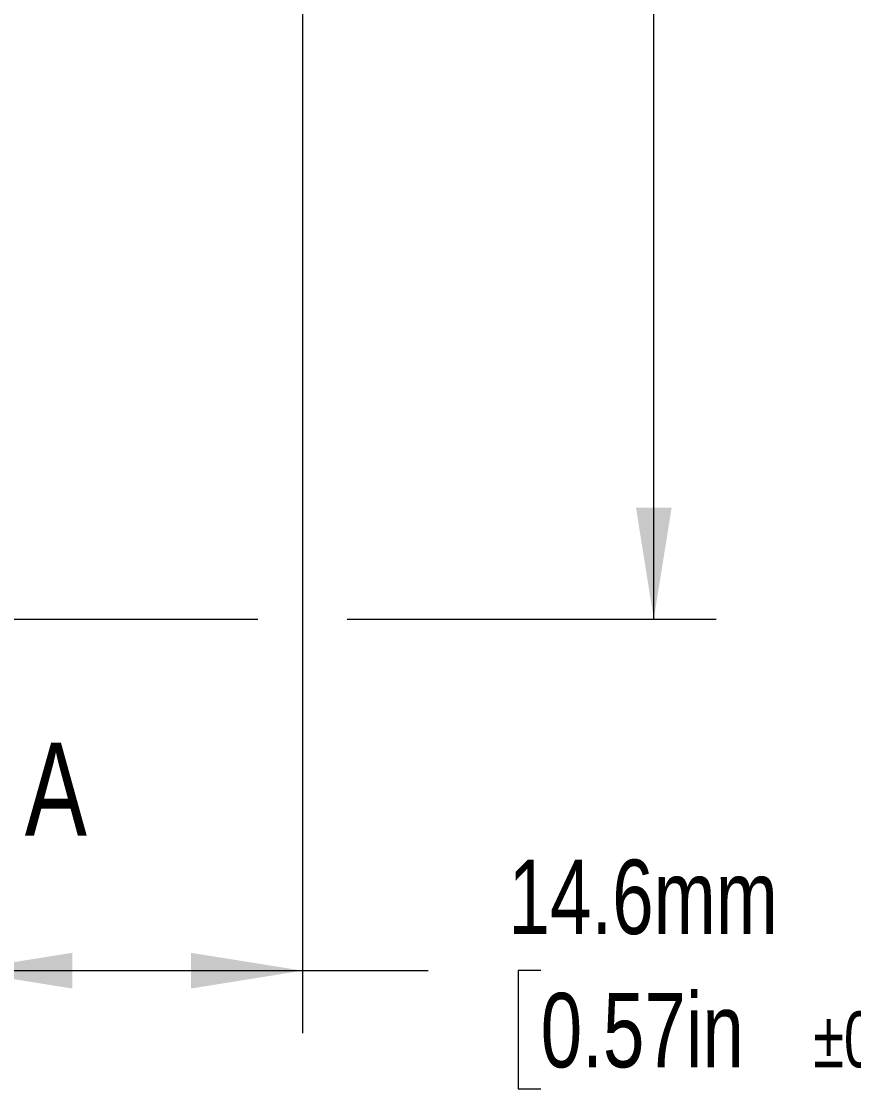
# Model space of a CAD drawing. Header units: millimetres. Extents: x 2 to 278, y 1 to 215.
# Drawn here: x 129.78 to 153.47, y 50.33 to 80.75 of the extents above; entities that cross this region are included whole.
import ezdxf

# ---------------------------------------------------------------- set-up
doc = ezdxf.new("R2010")
doc.units = ezdxf.units.MM
doc.styles.add('SLDTEXTSTYLE0', font='TXT', dxfattribs={"width": 0.75})
doc.dimstyles.new('SLDDIMSTYLE0', dxfattribs={"dimtxt": 2.116667, "dimasz": 3.175, "dimexe": 0, "dimexo": 0.0625, "dimgap": 0.529167, "dimtad": 0, "dimtih": 1, "dimtoh": 1, "dimdec": 1, "dimlfac": 1.5, "dimrnd": 1e-09, "dimzin": 12, "dimdsep": 46, "dimtxsty": 'SLDTEXTSTYLE0', "dimsah": 1, "dimcen": 0.09, "dimadec": 0, "dimazin": 3, "dimtfac": 1, "dimtdec": 1, "dimtofl": 0, "dimtmove": 0, "dimatfit": 3, "dimfxl": 1, "dimfrac": 2, "dimtolj": 1, "dimtzin": 12, "dimarcsym": 0})
doc.dimstyles.new('SLDDIMSTYLE1', dxfattribs={"dimtxt": 2.116667, "dimasz": 3.175, "dimexe": 0, "dimexo": 0.0625, "dimgap": 0.529167, "dimtad": 0, "dimtih": 1, "dimtoh": 1, "dimdec": 1, "dimlfac": 1.5, "dimrnd": 1e-09, "dimzin": 12, "dimdsep": 46, "dimtxsty": 'SLDTEXTSTYLE0', "dimsah": 1, "dimcen": 0.09, "dimadec": 0, "dimazin": 3, "dimtol": 1, "dimtp": 6.35, "dimtm": 6.35, "dimtfac": 1.333333, "dimtdec": 1, "dimtofl": 0, "dimtmove": 0, "dimatfit": 3, "dimfxl": 1, "dimfrac": 2, "dimtolj": 1, "dimarcsym": 0})

# ---------------------------------------------------------------- blocks, each defined once
blk = doc.blocks.new('_D')
at = {"color": 7, "linetype": 'Continuous', "lineweight": 0}
for p, q in [((136.927, 111.962), (149.557, 111.962)), ((147.779, 111.962), (147.779, 91.644)), ((143.9, 87.851), (143.256, 87.851)), ((143.256, 87.851), (143.256, 84.488)), ((151.658, 87.851), (152.301, 87.851)), ((152.301, 87.851), (152.301, 84.488)), ((143.256, 84.488), (143.9, 84.488)), ((152.301, 84.488), (151.658, 84.488)), ((147.779, 63.74), (147.779, 84.059)), ((129.32, 63.74), (136.509, 63.74)), ((139.049, 63.74), (149.557, 63.74))]:
    blk.add_line(p, q, dxfattribs=at)
for points in [[(147.779, 111.962), (147.271, 108.787), (148.287, 108.787)], [(147.779, 63.74), (148.287, 66.915), (147.271, 66.915)]]:
    blk.add_solid(points, dxfattribs=at)
at = {"color": 7, "linetype": 'Continuous', "lineweight": 0, "char_height": 2.1167, "attachment_point": 1, "style": 'SLDTEXTSTYLE0'}
for s, insert in [('72.3mm', (142.397, 91.009)), ('2.85in', (143.9, 87.217))]:
    blk.add_mtext(s, dxfattribs=dict(at, insert=insert))
blk = doc.blocks.new('_D_1')
at = {"color": 7, "linetype": 'Continuous', "lineweight": 0}
for p, q in [((137.779, 81.799), (137.779, 51.962)), ((128.05, 62.47), (128.05, 51.962)), ((128.05, 53.74), (137.779, 53.74)), ((137.779, 53.74), (141.354, 53.74)), ((144.56, 53.74), (143.916, 53.74)), ((143.916, 53.74), (143.916, 50.377)), ((157.582, 53.74), (158.226, 53.74)), ((158.226, 53.74), (158.226, 50.377)), ((143.916, 50.377), (144.56, 50.377)), ((158.226, 50.377), (157.582, 50.377))]:
    blk.add_line(p, q, dxfattribs=at)
for points in [[(128.05, 53.74), (131.225, 53.232), (131.225, 54.248)], [(137.779, 53.74), (134.604, 54.248), (134.604, 53.232)]]:
    blk.add_solid(points, dxfattribs=at)
at = {"color": 7, "linetype": 'Continuous', "lineweight": 0, "attachment_point": 1, "style": 'SLDTEXTSTYLE0'}
for s, insert, char_height in [('14.6mm', (143.643, 56.898), 2.1167), ('±6.4', (154.407, 56.372), 1.5875), ('0.57in', (144.56, 53.106), 2.1167), ('±0.25', (152.317, 52.579), 1.5875)]:
    blk.add_mtext(s, dxfattribs=dict(at, insert=insert, char_height=char_height))

msp = doc.modelspace()

# ---------------------------------------------------------------- texts
at = {"color": 7, "linetype": 'Continuous', "insert": (129.87454538, 60.22402395), "char_height": 2.64583333, "attachment_point": 1, "style": 'SLDTEXTSTYLE0'}
msp.add_mtext('A', dxfattribs=at)

# ---------------------------------------------------------------- dimensions: what is measured, and where the dimension line sits
at = {"color": 7, "linetype": 'Continuous', "lineweight": 0}
dim = msp.add_linear_dim(base=(147.77891295, 63.74023017), p1=(135.65708653, 111.96215657), p2=(128.05031988, 63.74023017), angle=90, dimstyle='SLDDIMSTYLE0', dxfattribs=at)
dim.commit()
dim.dimension.update_dxf_attribs({"geometry": '_D', "text_midpoint": (147.77891295, 87.85119337), "dimtype": 160})
dim = msp.add_linear_dim(base=(128.05031988, 53.74023017), p1=(137.77891295, 83.06882324), p2=(128.05031988, 63.74023017), dimstyle='SLDDIMSTYLE1', dxfattribs=at)
dim.commit()
dim.dimension.update_dxf_attribs({"geometry": '_D_1', "text_midpoint": (151.07079584, 53.74023017), "dimtype": 160})

doc.saveas('drawing.dxf')
